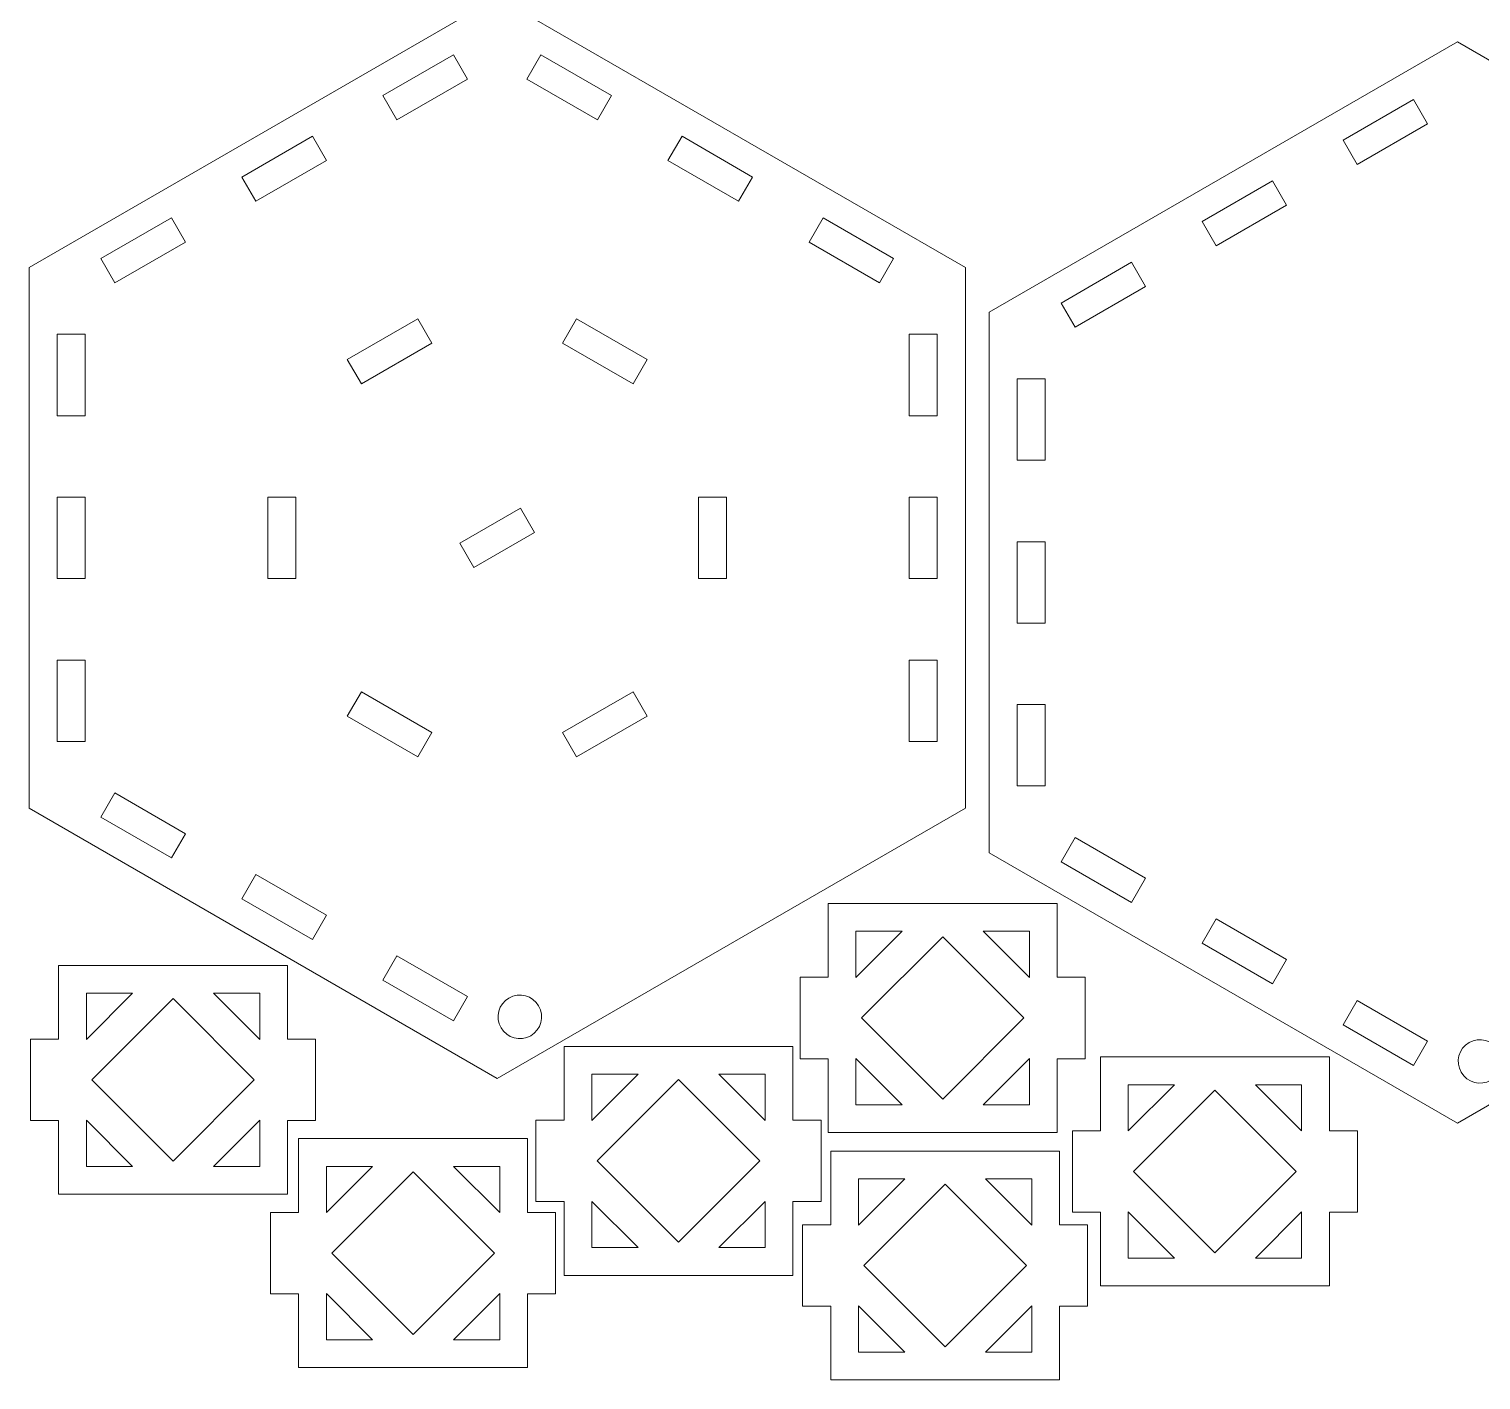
# Model space of a CAD drawing. Header units: millimetres. Extents: x -76 to 234, y -315 to 92.
# Drawn here: x -75.6 to 79.6, y -177.5 to -33 of the extents above; entities that cross this region are included whole.
import ezdxf

# ---------------------------------------------------------------- set-up
doc = ezdxf.new("R2010")
doc.units = ezdxf.units.MM
doc.header["$MEASUREMENT"] = 0
doc.layers.add('layer 1', color=7, linetype='Continuous')

msp = doc.modelspace()

# ---------------------------------------------------------------- linework, layer by layer
at = {"layer": 'layer 1', "color": 250, "lineweight": 9}
for points, knots in [([(-25.5549, -29.6393), (-25.5549, -29.6393), (-75.6108, -58.5391), (-75.6108, -58.5391), (-75.6108, -58.5391), (-75.6108, -58.5391), (-75.6108, -116.3387), (-75.6108, -116.3387), (-75.6108, -116.3387), (-75.6108, -116.3387), (-25.5549, -145.2385), (-25.5549, -145.2385), (-25.5549, -145.2385), (-25.5549, -145.2385), (24.501, -116.3387), (24.501, -116.3387), (24.501, -116.3387), (24.501, -116.3387), (24.501, -58.5391), (24.501, -58.5391), (24.501, -58.5391), (24.501, -58.5391), (-25.5549, -29.6393), (-25.5549, -29.6393)], [0, 0, 0, 0, 0.14285714, 0.14285714, 0.14285714, 0.14285714, 0.28571429, 0.28571429, 0.28571429, 0.28571429, 0.42857143, 0.42857143, 0.42857143, 0.42857143, 0.57142857, 0.57142857, 0.57142857, 0.57142857, 0.71428571, 0.71428571, 0.71428571, 0.71428571, 1, 1, 1, 1]), ([(77.1033, -34.4015), (77.1033, -34.4015), (27.0478, -63.3014), (27.0478, -63.3014), (27.0478, -63.3014), (27.0478, -63.3014), (27.0478, -121.1009), (27.0478, -121.1009), (27.0478, -121.1009), (27.0478, -121.1009), (77.1033, -150.0007), (77.1033, -150.0007), (77.1033, -150.0007), (77.1033, -150.0007), (127.1592, -121.1009), (127.1592, -121.1009), (127.1592, -121.1009), (127.1592, -121.1009), (127.1592, -63.3014), (127.1592, -63.3014), (127.1592, -63.3014), (127.1592, -63.3014), (77.1033, -34.4015), (77.1033, -34.4015)], [0, 0, 0, 0, 0.14285714, 0.14285714, 0.14285714, 0.14285714, 0.28571429, 0.28571429, 0.28571429, 0.28571429, 0.42857143, 0.42857143, 0.42857143, 0.42857143, 0.57142857, 0.57142857, 0.57142857, 0.57142857, 0.71428571, 0.71428571, 0.71428571, 0.71428571, 1, 1, 1, 1]), ([(-37.7733, -40.1577), (-37.7733, -40.1577), (-36.2733, -42.7556), (-36.2733, -42.7556), (-36.2733, -42.7556), (-36.2733, -42.7556), (-28.7334, -38.4026), (-28.7334, -38.4026), (-28.7334, -38.4026), (-28.7334, -38.4026), (-30.2334, -35.8044), (-30.2334, -35.8044), (-30.2334, -35.8044), (-30.2334, -35.8044), (-37.7733, -40.1577), (-37.7733, -40.1577)], [0, 0, 0, 0, 0.2, 0.2, 0.2, 0.2, 0.4, 0.4, 0.4, 0.4, 0.6, 0.6, 0.6, 0.6, 1, 1, 1, 1]), ([(-20.8764, -35.8044), (-20.8764, -35.8044), (-22.3764, -38.4026), (-22.3764, -38.4026), (-22.3764, -38.4026), (-22.3764, -38.4026), (-14.8368, -42.7556), (-14.8368, -42.7556), (-14.8368, -42.7556), (-14.8368, -42.7556), (-13.3368, -40.1577), (-13.3368, -40.1577), (-13.3368, -40.1577), (-13.3368, -40.1577), (-20.8764, -35.8044), (-20.8764, -35.8044)], [0, 0, 0, 0, 0.2, 0.2, 0.2, 0.2, 0.4, 0.4, 0.4, 0.4, 0.6, 0.6, 0.6, 0.6, 1, 1, 1, 1]), ([(64.8852, -44.9199), (64.8852, -44.9199), (66.3853, -47.5179), (66.3853, -47.5179), (66.3853, -47.5179), (66.3853, -47.5179), (73.9252, -43.1648), (73.9252, -43.1648), (73.9252, -43.1648), (73.9252, -43.1648), (72.4252, -40.5666), (72.4252, -40.5666), (72.4252, -40.5666), (72.4252, -40.5666), (64.8852, -44.9199), (64.8852, -44.9199)], [0, 0, 0, 0, 0.2, 0.2, 0.2, 0.2, 0.4, 0.4, 0.4, 0.4, 0.6, 0.6, 0.6, 0.6, 1, 1, 1, 1]), ([(-52.8528, -48.8639), (-52.8528, -48.8639), (-51.3528, -51.4618), (-51.3528, -51.4618), (-51.3528, -51.4618), (-51.3528, -51.4618), (-43.8129, -47.1088), (-43.8129, -47.1088), (-43.8129, -47.1088), (-43.8129, -47.1088), (-45.3129, -44.5106), (-45.3129, -44.5106), (-45.3129, -44.5106), (-45.3129, -44.5106), (-52.8528, -48.8639), (-52.8528, -48.8639)], [0, 0, 0, 0, 0.2, 0.2, 0.2, 0.2, 0.4, 0.4, 0.4, 0.4, 0.6, 0.6, 0.6, 0.6, 1, 1, 1, 1]), ([(-5.7969, -44.5106), (-5.7969, -44.5106), (-7.2969, -47.1088), (-7.2969, -47.1088), (-7.2969, -47.1088), (-7.2969, -47.1088), (0.243, -51.4618), (0.243, -51.4618), (0.243, -51.4618), (0.243, -51.4618), (1.743, -48.8639), (1.743, -48.8639), (1.743, -48.8639), (1.743, -48.8639), (-5.7969, -44.5106), (-5.7969, -44.5106)], [0, 0, 0, 0, 0.2, 0.2, 0.2, 0.2, 0.4, 0.4, 0.4, 0.4, 0.6, 0.6, 0.6, 0.6, 1, 1, 1, 1]), ([(49.8058, -53.6262), (49.8058, -53.6262), (51.3058, -56.2242), (51.3058, -56.2242), (51.3058, -56.2242), (51.3058, -56.2242), (58.8453, -51.871), (58.8453, -51.871), (58.8453, -51.871), (58.8453, -51.871), (57.3453, -49.2728), (57.3453, -49.2728), (57.3453, -49.2728), (57.3453, -49.2728), (49.8058, -53.6262), (49.8058, -53.6262)], [0, 0, 0, 0, 0.2, 0.2, 0.2, 0.2, 0.4, 0.4, 0.4, 0.4, 0.6, 0.6, 0.6, 0.6, 1, 1, 1, 1]), ([(-67.9322, -57.5701), (-67.9322, -57.5701), (-66.4322, -60.1683), (-66.4322, -60.1683), (-66.4322, -60.1683), (-66.4322, -60.1683), (-58.8927, -55.815), (-58.8927, -55.815), (-58.8927, -55.815), (-58.8927, -55.815), (-60.3927, -53.2168), (-60.3927, -53.2168), (-60.3927, -53.2168), (-60.3927, -53.2168), (-67.9322, -57.5701), (-67.9322, -57.5701)], [0, 0, 0, 0, 0.2, 0.2, 0.2, 0.2, 0.4, 0.4, 0.4, 0.4, 0.6, 0.6, 0.6, 0.6, 1, 1, 1, 1]), ([(9.2825, -53.2168), (9.2825, -53.2168), (7.7825, -55.815), (7.7825, -55.815), (7.7825, -55.815), (7.7825, -55.815), (15.3224, -60.1683), (15.3224, -60.1683), (15.3224, -60.1683), (15.3224, -60.1683), (16.8225, -57.5701), (16.8225, -57.5701), (16.8225, -57.5701), (16.8225, -57.5701), (9.2825, -53.2168), (9.2825, -53.2168)], [0, 0, 0, 0, 0.2, 0.2, 0.2, 0.2, 0.4, 0.4, 0.4, 0.4, 0.6, 0.6, 0.6, 0.6, 1, 1, 1, 1]), ([(34.726, -62.3323), (34.726, -62.3323), (36.226, -64.9305), (36.226, -64.9305), (36.226, -64.9305), (36.226, -64.9305), (43.7659, -60.5773), (43.7659, -60.5773), (43.7659, -60.5773), (43.7659, -60.5773), (42.2659, -57.979), (42.2659, -57.979), (42.2659, -57.979), (42.2659, -57.979), (34.726, -62.3323), (34.726, -62.3323)], [0, 0, 0, 0, 0.2, 0.2, 0.2, 0.2, 0.4, 0.4, 0.4, 0.4, 0.6, 0.6, 0.6, 0.6, 1, 1, 1, 1]), ([(-41.5823, -68.3849), (-41.5823, -68.3849), (-40.0823, -70.9831), (-40.0823, -70.9831), (-40.0823, -70.9831), (-40.0823, -70.9831), (-32.5424, -66.6299), (-32.5424, -66.6299), (-32.5424, -66.6299), (-32.5424, -66.6299), (-34.0424, -64.0319), (-34.0424, -64.0319), (-34.0424, -64.0319), (-34.0424, -64.0319), (-41.5823, -68.3849), (-41.5823, -68.3849)], [0, 0, 0, 0, 0.2, 0.2, 0.2, 0.2, 0.4, 0.4, 0.4, 0.4, 0.6, 0.6, 0.6, 0.6, 1, 1, 1, 1]), ([(-17.0674, -64.0319), (-17.0674, -64.0319), (-18.5674, -66.6299), (-18.5674, -66.6299), (-18.5674, -66.6299), (-18.5674, -66.6299), (-11.0275, -70.9831), (-11.0275, -70.9831), (-11.0275, -70.9831), (-11.0275, -70.9831), (-9.5275, -68.3849), (-9.5275, -68.3849), (-9.5275, -68.3849), (-9.5275, -68.3849), (-17.0674, -64.0319), (-17.0674, -64.0319)], [0, 0, 0, 0, 0.2, 0.2, 0.2, 0.2, 0.4, 0.4, 0.4, 0.4, 0.6, 0.6, 0.6, 0.6, 1, 1, 1, 1]), ([(-69.6108, -74.3796), (-69.6108, -74.3796), (-69.6108, -65.6734), (-69.6108, -65.6734), (-69.6108, -65.6734), (-69.6108, -65.6734), (-72.6108, -65.6734), (-72.6108, -65.6734), (-72.6108, -65.6734), (-72.6108, -65.6734), (-72.6108, -74.3796), (-72.6108, -74.3796), (-72.6108, -74.3796), (-72.6108, -74.3796), (-69.6108, -74.3796), (-69.6108, -74.3796)], [0, 0, 0, 0, 0.2, 0.2, 0.2, 0.2, 0.4, 0.4, 0.4, 0.4, 0.6, 0.6, 0.6, 0.6, 1, 1, 1, 1]), ([(21.501, -74.3796), (21.501, -74.3796), (21.501, -65.6734), (21.501, -65.6734), (21.501, -65.6734), (21.501, -65.6734), (18.501, -65.6734), (18.501, -65.6734), (18.501, -65.6734), (18.501, -65.6734), (18.501, -74.3796), (18.501, -74.3796), (18.501, -74.3796), (18.501, -74.3796), (21.501, -74.3796), (21.501, -74.3796)], [0, 0, 0, 0, 0.2, 0.2, 0.2, 0.2, 0.4, 0.4, 0.4, 0.4, 0.6, 0.6, 0.6, 0.6, 1, 1, 1, 1]), ([(33.0475, -79.1418), (33.0475, -79.1418), (33.0475, -70.4356), (33.0475, -70.4356), (33.0475, -70.4356), (33.0475, -70.4356), (30.0478, -70.4356), (30.0478, -70.4356), (30.0478, -70.4356), (30.0478, -70.4356), (30.0478, -79.1418), (30.0478, -79.1418), (30.0478, -79.1418), (30.0478, -79.1418), (33.0475, -79.1418), (33.0475, -79.1418)], [0, 0, 0, 0, 0.2, 0.2, 0.2, 0.2, 0.4, 0.4, 0.4, 0.4, 0.6, 0.6, 0.6, 0.6, 1, 1, 1, 1]), ([(-69.6108, -91.7921), (-69.6108, -91.7921), (-69.6108, -83.0858), (-69.6108, -83.0858), (-69.6108, -83.0858), (-69.6108, -83.0858), (-72.6108, -83.0858), (-72.6108, -83.0858), (-72.6108, -83.0858), (-72.6108, -83.0858), (-72.6108, -91.7921), (-72.6108, -91.7921), (-72.6108, -91.7921), (-72.6108, -91.7921), (-69.6108, -91.7921), (-69.6108, -91.7921)], [0, 0, 0, 0, 0.2, 0.2, 0.2, 0.2, 0.4, 0.4, 0.4, 0.4, 0.6, 0.6, 0.6, 0.6, 1, 1, 1, 1]), ([(-50.0697, -91.7921), (-50.0697, -91.7921), (-47.0697, -91.7921), (-47.0697, -91.7921), (-47.0697, -91.7921), (-47.0697, -91.7921), (-47.0697, -83.0858), (-47.0697, -83.0858), (-47.0697, -83.0858), (-47.0697, -83.0858), (-50.0697, -83.0858), (-50.0697, -83.0858), (-50.0697, -83.0858), (-50.0697, -83.0858), (-50.0697, -91.7921), (-50.0697, -91.7921)], [0, 0, 0, 0, 0.2, 0.2, 0.2, 0.2, 0.4, 0.4, 0.4, 0.4, 0.6, 0.6, 0.6, 0.6, 1, 1, 1, 1]), ([(-1.0401, -83.0858), (-1.0401, -83.0858), (-4.0401, -83.0858), (-4.0401, -83.0858), (-4.0401, -83.0858), (-4.0401, -83.0858), (-4.0401, -91.7921), (-4.0401, -91.7921), (-4.0401, -91.7921), (-4.0401, -91.7921), (-1.0401, -91.7921), (-1.0401, -91.7921), (-1.0401, -91.7921), (-1.0401, -91.7921), (-1.0401, -83.0858), (-1.0401, -83.0858)], [0, 0, 0, 0, 0.2, 0.2, 0.2, 0.2, 0.4, 0.4, 0.4, 0.4, 0.6, 0.6, 0.6, 0.6, 1, 1, 1, 1]), ([(18.501, -83.0858), (18.501, -83.0858), (18.501, -91.7921), (18.501, -91.7921), (18.501, -91.7921), (18.501, -91.7921), (21.501, -91.7921), (21.501, -91.7921), (21.501, -91.7921), (21.501, -91.7921), (21.501, -83.0858), (21.501, -83.0858), (21.501, -83.0858), (21.501, -83.0858), (18.501, -83.0858), (18.501, -83.0858)], [0, 0, 0, 0, 0.2, 0.2, 0.2, 0.2, 0.4, 0.4, 0.4, 0.4, 0.6, 0.6, 0.6, 0.6, 1, 1, 1, 1]), ([(-23.0523, -84.2619), (-23.0523, -84.2619), (-21.5523, -86.8598), (-21.5523, -86.8598), (-21.5523, -86.8598), (-21.5523, -86.8598), (-28.0578, -90.6159), (-28.0578, -90.6159), (-28.0578, -90.6159), (-28.0578, -90.6159), (-29.5579, -88.0181), (-29.5579, -88.0181), (-29.5579, -88.0181), (-29.5579, -88.0181), (-23.0523, -84.2619), (-23.0523, -84.2619)], [0, 0, 0, 0, 0.2, 0.2, 0.2, 0.2, 0.4, 0.4, 0.4, 0.4, 0.6, 0.6, 0.6, 0.6, 1, 1, 1, 1]), ([(33.0475, -96.5543), (33.0475, -96.5543), (33.0475, -87.848), (33.0475, -87.848), (33.0475, -87.848), (33.0475, -87.848), (30.0478, -87.848), (30.0478, -87.848), (30.0478, -87.848), (30.0478, -87.848), (30.0478, -96.5543), (30.0478, -96.5543), (30.0478, -96.5543), (30.0478, -96.5543), (33.0475, -96.5543), (33.0475, -96.5543)], [0, 0, 0, 0, 0.2, 0.2, 0.2, 0.2, 0.4, 0.4, 0.4, 0.4, 0.6, 0.6, 0.6, 0.6, 1, 1, 1, 1]), ([(-72.6108, -100.4982), (-72.6108, -100.4982), (-72.6108, -109.2043), (-72.6108, -109.2043), (-72.6108, -109.2043), (-72.6108, -109.2043), (-69.6108, -109.2043), (-69.6108, -109.2043), (-69.6108, -109.2043), (-69.6108, -109.2043), (-69.6108, -100.4982), (-69.6108, -100.4982), (-69.6108, -100.4982), (-69.6108, -100.4982), (-72.6108, -100.4982), (-72.6108, -100.4982)], [0, 0, 0, 0, 0.2, 0.2, 0.2, 0.2, 0.4, 0.4, 0.4, 0.4, 0.6, 0.6, 0.6, 0.6, 1, 1, 1, 1]), ([(18.501, -100.4982), (18.501, -100.4982), (18.501, -109.2043), (18.501, -109.2043), (18.501, -109.2043), (18.501, -109.2043), (21.501, -109.2043), (21.501, -109.2043), (21.501, -109.2043), (21.501, -109.2043), (21.501, -100.4982), (21.501, -100.4982), (21.501, -100.4982), (21.501, -100.4982), (18.501, -100.4982), (18.501, -100.4982)], [0, 0, 0, 0, 0.2, 0.2, 0.2, 0.2, 0.4, 0.4, 0.4, 0.4, 0.6, 0.6, 0.6, 0.6, 1, 1, 1, 1]), ([(-34.0424, -110.8463), (-34.0424, -110.8463), (-32.5424, -108.2481), (-32.5424, -108.2481), (-32.5424, -108.2481), (-32.5424, -108.2481), (-40.0823, -103.8948), (-40.0823, -103.8948), (-40.0823, -103.8948), (-40.0823, -103.8948), (-41.5823, -106.493), (-41.5823, -106.493), (-41.5823, -106.493), (-41.5823, -106.493), (-34.0424, -110.8463), (-34.0424, -110.8463)], [0, 0, 0, 0, 0.2, 0.2, 0.2, 0.2, 0.4, 0.4, 0.4, 0.4, 0.6, 0.6, 0.6, 0.6, 1, 1, 1, 1]), ([(-9.5275, -106.493), (-9.5275, -106.493), (-11.0275, -103.8948), (-11.0275, -103.8948), (-11.0275, -103.8948), (-11.0275, -103.8948), (-18.5674, -108.2481), (-18.5674, -108.2481), (-18.5674, -108.2481), (-18.5674, -108.2481), (-17.0674, -110.8458), (-17.0674, -110.8458), (-17.0674, -110.8458), (-17.0674, -110.8458), (-9.5275, -106.493), (-9.5275, -106.493)], [0, 0, 0, 0, 0.2, 0.2, 0.2, 0.2, 0.4, 0.4, 0.4, 0.4, 0.6, 0.6, 0.6, 0.6, 1, 1, 1, 1]), ([(30.0478, -105.2605), (30.0478, -105.2605), (30.0478, -113.9665), (30.0478, -113.9665), (30.0478, -113.9665), (30.0478, -113.9665), (33.0475, -113.9665), (33.0475, -113.9665), (33.0475, -113.9665), (33.0475, -113.9665), (33.0475, -105.2605), (33.0475, -105.2605), (33.0475, -105.2605), (33.0475, -105.2605), (30.0478, -105.2605), (30.0478, -105.2605)], [0, 0, 0, 0, 0.2, 0.2, 0.2, 0.2, 0.4, 0.4, 0.4, 0.4, 0.6, 0.6, 0.6, 0.6, 1, 1, 1, 1]), ([(-60.3927, -121.6609), (-60.3927, -121.6609), (-58.8927, -119.0628), (-58.8927, -119.0628), (-58.8927, -119.0628), (-58.8927, -119.0628), (-66.4322, -114.7099), (-66.4322, -114.7099), (-66.4322, -114.7099), (-66.4322, -114.7099), (-67.9322, -117.3077), (-67.9322, -117.3077), (-67.9322, -117.3077), (-67.9322, -117.3077), (-60.3927, -121.6609), (-60.3927, -121.6609)], [0, 0, 0, 0, 0.2, 0.2, 0.2, 0.2, 0.4, 0.4, 0.4, 0.4, 0.6, 0.6, 0.6, 0.6, 1, 1, 1, 1]), ([(42.2659, -126.4232), (42.2659, -126.4232), (43.7659, -123.825), (43.7659, -123.825), (43.7659, -123.825), (43.7659, -123.825), (36.226, -119.4721), (36.226, -119.4721), (36.226, -119.4721), (36.226, -119.4721), (34.726, -122.0699), (34.726, -122.0699), (34.726, -122.0699), (34.726, -122.0699), (42.2659, -126.4232), (42.2659, -126.4232)], [0, 0, 0, 0, 0.2, 0.2, 0.2, 0.2, 0.4, 0.4, 0.4, 0.4, 0.6, 0.6, 0.6, 0.6, 1, 1, 1, 1]), ([(-45.3129, -130.3672), (-45.3129, -130.3672), (-43.8129, -127.7688), (-43.8129, -127.7688), (-43.8129, -127.7688), (-43.8129, -127.7688), (-51.3528, -123.416), (-51.3528, -123.416), (-51.3528, -123.416), (-51.3528, -123.416), (-52.8528, -126.0139), (-52.8528, -126.0139), (-52.8528, -126.0139), (-52.8528, -126.0139), (-45.3129, -130.3672), (-45.3129, -130.3672)], [0, 0, 0, 0, 0.2, 0.2, 0.2, 0.2, 0.4, 0.4, 0.4, 0.4, 0.6, 0.6, 0.6, 0.6, 1, 1, 1, 1]), ([(37.3104, -143.1198), (37.3104, -143.1198), (34.3104, -143.1198), (34.3104, -143.1198), (34.3104, -143.1198), (34.3104, -143.1198), (34.3104, -151.0049), (34.3104, -151.0049), (34.3104, -151.0049), (34.3104, -151.0049), (9.8347, -151.0049), (9.8347, -151.0049), (9.8347, -151.0049), (9.8347, -151.0049), (9.8347, -143.1198), (9.8347, -143.1198), (9.8347, -143.1198), (9.8347, -143.1198), (6.8347, -143.1198), (6.8347, -143.1198), (6.8347, -143.1198), (6.8347, -143.1198), (6.8347, -134.4138), (6.8347, -134.4138), (6.8347, -134.4138), (6.8347, -134.4138), (9.8347, -134.4138), (9.8347, -134.4138), (9.8347, -134.4138), (9.8347, -134.4138), (9.8347, -126.5288), (9.8347, -126.5288), (9.8347, -126.5288), (9.8347, -126.5288), (34.3104, -126.5288), (34.3104, -126.5288), (34.3104, -126.5288), (34.3104, -126.5288), (34.3104, -134.4138), (34.3104, -134.4138), (34.3104, -134.4138), (34.3104, -134.4138), (37.3104, -134.4138), (37.3104, -134.4138), (37.3104, -134.4138), (37.3104, -134.4138), (37.3104, -143.1198), (37.3104, -143.1198)], [0, 0, 0, 0, 0.07692308, 0.07692308, 0.07692308, 0.07692308, 0.15384615, 0.15384615, 0.15384615, 0.15384615, 0.23076923, 0.23076923, 0.23076923, 0.23076923, 0.30769231, 0.30769231, 0.30769231, 0.30769231, 0.38461538, 0.38461538, 0.38461538, 0.38461538, 0.46153846, 0.46153846, 0.46153846, 0.46153846, 0.53846154, 0.53846154, 0.53846154, 0.53846154, 0.61538462, 0.61538462, 0.61538462, 0.61538462, 0.69230769, 0.69230769, 0.69230769, 0.69230769, 0.76923077, 0.76923077, 0.76923077, 0.76923077, 0.84615385, 0.84615385, 0.84615385, 0.84615385, 1, 1, 1, 1]), ([(57.3453, -135.1294), (57.3453, -135.1294), (58.8453, -132.5311), (58.8453, -132.5311), (58.8453, -132.5311), (58.8453, -132.5311), (51.3058, -128.1783), (51.3058, -128.1783), (51.3058, -128.1783), (51.3058, -128.1783), (49.8058, -130.7761), (49.8058, -130.7761), (49.8058, -130.7761), (49.8058, -130.7761), (57.3453, -135.1294), (57.3453, -135.1294)], [0, 0, 0, 0, 0.2, 0.2, 0.2, 0.2, 0.4, 0.4, 0.4, 0.4, 0.6, 0.6, 0.6, 0.6, 1, 1, 1, 1]), ([(17.7461, -129.496), (17.7461, -129.496), (12.8016, -129.496), (12.8016, -129.496), (12.8016, -129.496), (12.8016, -129.496), (12.8016, -134.4402), (12.8016, -134.4402), (12.8016, -134.4402), (12.8016, -134.4402), (17.7461, -129.496), (17.7461, -129.496)], [0, 0, 0, 0, 0.25, 0.25, 0.25, 0.25, 0.5, 0.5, 0.5, 0.5, 1, 1, 1, 1]), ([(22.0726, -147.4545), (22.0726, -147.4545), (30.76, -138.767), (30.76, -138.767), (30.76, -138.767), (30.76, -138.767), (22.0726, -130.0792), (22.0726, -130.0792), (22.0726, -130.0792), (22.0726, -130.0792), (13.3851, -138.767), (13.3851, -138.767), (13.3851, -138.767), (13.3851, -138.767), (22.0726, -147.4545), (22.0726, -147.4545)], [0, 0, 0, 0, 0.2, 0.2, 0.2, 0.2, 0.4, 0.4, 0.4, 0.4, 0.6, 0.6, 0.6, 0.6, 1, 1, 1, 1]), ([(31.3432, -134.4402), (31.3432, -134.4402), (31.3432, -129.496), (31.3432, -129.496), (31.3432, -129.496), (31.3432, -129.496), (26.399, -129.496), (26.399, -129.496), (26.399, -129.496), (26.399, -129.496), (31.3432, -134.4402), (31.3432, -134.4402)], [0, 0, 0, 0, 0.25, 0.25, 0.25, 0.25, 0.5, 0.5, 0.5, 0.5, 1, 1, 1, 1]), ([(-44.9749, -149.7347), (-44.9749, -149.7347), (-47.9749, -149.7347), (-47.9749, -149.7347), (-47.9749, -149.7347), (-47.9749, -149.7347), (-47.9749, -157.6193), (-47.9749, -157.6193), (-47.9749, -157.6193), (-47.9749, -157.6193), (-72.4505, -157.6193), (-72.4505, -157.6193), (-72.4505, -157.6193), (-72.4505, -157.6193), (-72.4505, -149.7347), (-72.4505, -149.7347), (-72.4505, -149.7347), (-72.4505, -149.7347), (-75.4506, -149.7347), (-75.4506, -149.7347), (-75.4506, -149.7347), (-75.4506, -149.7347), (-75.4506, -141.0285), (-75.4506, -141.0285), (-75.4506, -141.0285), (-75.4506, -141.0285), (-72.4505, -141.0285), (-72.4505, -141.0285), (-72.4505, -141.0285), (-72.4505, -141.0285), (-72.4505, -133.1436), (-72.4505, -133.1436), (-72.4505, -133.1436), (-72.4505, -133.1436), (-47.9749, -133.1436), (-47.9749, -133.1436), (-47.9749, -133.1436), (-47.9749, -133.1436), (-47.9749, -141.0285), (-47.9749, -141.0285), (-47.9749, -141.0285), (-47.9749, -141.0285), (-44.9749, -141.0285), (-44.9749, -141.0285), (-44.9749, -141.0285), (-44.9749, -141.0285), (-44.9749, -149.7347), (-44.9749, -149.7347)], [0, 0, 0, 0, 0.07692308, 0.07692308, 0.07692308, 0.07692308, 0.15384615, 0.15384615, 0.15384615, 0.15384615, 0.23076923, 0.23076923, 0.23076923, 0.23076923, 0.30769231, 0.30769231, 0.30769231, 0.30769231, 0.38461538, 0.38461538, 0.38461538, 0.38461538, 0.46153846, 0.46153846, 0.46153846, 0.46153846, 0.53846154, 0.53846154, 0.53846154, 0.53846154, 0.61538462, 0.61538462, 0.61538462, 0.61538462, 0.69230769, 0.69230769, 0.69230769, 0.69230769, 0.76923077, 0.76923077, 0.76923077, 0.76923077, 0.84615385, 0.84615385, 0.84615385, 0.84615385, 1, 1, 1, 1]), ([(-30.2334, -139.0734), (-30.2334, -139.0734), (-28.7334, -136.4751), (-28.7334, -136.4751), (-28.7334, -136.4751), (-28.7334, -136.4751), (-36.2733, -132.1223), (-36.2733, -132.1223), (-36.2733, -132.1223), (-36.2733, -132.1223), (-37.7733, -134.72), (-37.7733, -134.72), (-37.7733, -134.72), (-37.7733, -134.72), (-30.2334, -139.0734), (-30.2334, -139.0734)], [0, 0, 0, 0, 0.2, 0.2, 0.2, 0.2, 0.4, 0.4, 0.4, 0.4, 0.6, 0.6, 0.6, 0.6, 1, 1, 1, 1]), ([(-64.5392, -136.1108), (-64.5392, -136.1108), (-69.4833, -136.1108), (-69.4833, -136.1108), (-69.4833, -136.1108), (-69.4833, -136.1108), (-69.4833, -141.055), (-69.4833, -141.055), (-69.4833, -141.055), (-69.4833, -141.055), (-64.5392, -136.1108), (-64.5392, -136.1108)], [0, 0, 0, 0, 0.25, 0.25, 0.25, 0.25, 0.5, 0.5, 0.5, 0.5, 1, 1, 1, 1]), ([(-50.9421, -141.055), (-50.9421, -141.055), (-50.9421, -136.1108), (-50.9421, -136.1108), (-50.9421, -136.1108), (-50.9421, -136.1108), (-55.8863, -136.1108), (-55.8863, -136.1108), (-55.8863, -136.1108), (-55.8863, -136.1108), (-50.9421, -141.055), (-50.9421, -141.055)], [0, 0, 0, 0, 0.25, 0.25, 0.25, 0.25, 0.5, 0.5, 0.5, 0.5, 1, 1, 1, 1]), ([(-21.123, -137.4834), (-20.4809, -138.5954), (-20.8619, -140.0171), (-21.9739, -140.6591), (-21.9739, -140.6591), (-23.0858, -141.3012), (-24.5075, -140.9202), (-25.1492, -139.8082), (-25.1492, -139.8082), (-25.7913, -138.6963), (-25.4103, -137.2746), (-24.2987, -136.6329), (-24.2987, -136.6329), (-23.1867, -135.9908), (-21.765, -136.3718), (-21.123, -137.4834)], [0, 0, 0, 0, 0.2, 0.2, 0.2, 0.2, 0.4, 0.4, 0.4, 0.4, 0.6, 0.6, 0.6, 0.6, 1, 1, 1, 1]), ([(-60.2127, -154.0689), (-60.2127, -154.0689), (-51.5252, -145.3814), (-51.5252, -145.3814), (-51.5252, -145.3814), (-51.5252, -145.3814), (-60.2127, -136.6939), (-60.2127, -136.6939), (-60.2127, -136.6939), (-60.2127, -136.6939), (-68.9002, -145.3814), (-68.9002, -145.3814), (-68.9002, -145.3814), (-68.9002, -145.3814), (-60.2127, -154.0689), (-60.2127, -154.0689)], [0, 0, 0, 0, 0.2, 0.2, 0.2, 0.2, 0.4, 0.4, 0.4, 0.4, 0.6, 0.6, 0.6, 0.6, 1, 1, 1, 1]), ([(72.4252, -143.8356), (72.4252, -143.8356), (73.9252, -141.2374), (73.9252, -141.2374), (73.9252, -141.2374), (73.9252, -141.2374), (66.3853, -136.8845), (66.3853, -136.8845), (66.3853, -136.8845), (66.3853, -136.8845), (64.8852, -139.4823), (64.8852, -139.4823), (64.8852, -139.4823), (64.8852, -139.4823), (72.4252, -143.8356), (72.4252, -143.8356)], [0, 0, 0, 0, 0.2, 0.2, 0.2, 0.2, 0.4, 0.4, 0.4, 0.4, 0.6, 0.6, 0.6, 0.6, 1, 1, 1, 1]), ([(81.5356, -142.2456), (82.1773, -143.3576), (81.7963, -144.7793), (80.6847, -145.4212), (80.6847, -145.4212), (79.5728, -146.0633), (78.1511, -145.6823), (77.509, -144.5704), (77.509, -144.5704), (76.867, -143.4585), (77.248, -142.0368), (78.3599, -141.3951), (78.3599, -141.3951), (79.4719, -140.753), (80.8936, -141.134), (81.5356, -142.2456)], [0, 0, 0, 0, 0.2, 0.2, 0.2, 0.2, 0.4, 0.4, 0.4, 0.4, 0.6, 0.6, 0.6, 0.6, 1, 1, 1, 1]), ([(9.0662, -158.3995), (9.0662, -158.3995), (6.0662, -158.3995), (6.0662, -158.3995), (6.0662, -158.3995), (6.0662, -158.3995), (6.0662, -166.2844), (6.0662, -166.2844), (6.0662, -166.2844), (6.0662, -166.2844), (-18.4096, -166.2844), (-18.4096, -166.2844), (-18.4096, -166.2844), (-18.4096, -166.2844), (-18.4096, -158.3995), (-18.4096, -158.3995), (-18.4096, -158.3995), (-18.4096, -158.3995), (-21.4095, -158.3995), (-21.4095, -158.3995), (-21.4095, -158.3995), (-21.4095, -158.3995), (-21.4095, -149.6933), (-21.4095, -149.6933), (-21.4095, -149.6933), (-21.4095, -149.6933), (-18.4096, -149.6933), (-18.4096, -149.6933), (-18.4096, -149.6933), (-18.4096, -149.6933), (-18.4096, -141.8087), (-18.4096, -141.8087), (-18.4096, -141.8087), (-18.4096, -141.8087), (6.0662, -141.8087), (6.0662, -141.8087), (6.0662, -141.8087), (6.0662, -141.8087), (6.0662, -149.6933), (6.0662, -149.6933), (6.0662, -149.6933), (6.0662, -149.6933), (9.0662, -149.6933), (9.0662, -149.6933), (9.0662, -149.6933), (9.0662, -149.6933), (9.0662, -158.3995), (9.0662, -158.3995)], [0, 0, 0, 0, 0.07692308, 0.07692308, 0.07692308, 0.07692308, 0.15384615, 0.15384615, 0.15384615, 0.15384615, 0.23076923, 0.23076923, 0.23076923, 0.23076923, 0.30769231, 0.30769231, 0.30769231, 0.30769231, 0.38461538, 0.38461538, 0.38461538, 0.38461538, 0.46153846, 0.46153846, 0.46153846, 0.46153846, 0.53846154, 0.53846154, 0.53846154, 0.53846154, 0.61538462, 0.61538462, 0.61538462, 0.61538462, 0.69230769, 0.69230769, 0.69230769, 0.69230769, 0.76923077, 0.76923077, 0.76923077, 0.76923077, 0.84615385, 0.84615385, 0.84615385, 0.84615385, 1, 1, 1, 1]), ([(12.8016, -143.0935), (12.8016, -143.0935), (12.8016, -148.0376), (12.8016, -148.0376), (12.8016, -148.0376), (12.8016, -148.0376), (17.7461, -148.0376), (17.7461, -148.0376), (17.7461, -148.0376), (17.7461, -148.0376), (12.8016, -143.0935), (12.8016, -143.0935)], [0, 0, 0, 0, 0.25, 0.25, 0.25, 0.25, 0.5, 0.5, 0.5, 0.5, 1, 1, 1, 1]), ([(26.399, -148.0376), (26.399, -148.0376), (31.3432, -148.0376), (31.3432, -148.0376), (31.3432, -148.0376), (31.3432, -148.0376), (31.3432, -143.0935), (31.3432, -143.0935), (31.3432, -143.0935), (31.3432, -143.0935), (26.399, -148.0376), (26.399, -148.0376)], [0, 0, 0, 0, 0.25, 0.25, 0.25, 0.25, 0.5, 0.5, 0.5, 0.5, 1, 1, 1, 1]), ([(66.4147, -159.5243), (66.4147, -159.5243), (63.4147, -159.5243), (63.4147, -159.5243), (63.4147, -159.5243), (63.4147, -159.5243), (63.4147, -167.4089), (63.4147, -167.4089), (63.4147, -167.4089), (63.4147, -167.4089), (38.939, -167.4089), (38.939, -167.4089), (38.939, -167.4089), (38.939, -167.4089), (38.939, -159.5243), (38.939, -159.5243), (38.939, -159.5243), (38.939, -159.5243), (35.939, -159.5243), (35.939, -159.5243), (35.939, -159.5243), (35.939, -159.5243), (35.939, -150.8181), (35.939, -150.8181), (35.939, -150.8181), (35.939, -150.8181), (38.939, -150.8181), (38.939, -150.8181), (38.939, -150.8181), (38.939, -150.8181), (38.939, -142.9332), (38.939, -142.9332), (38.939, -142.9332), (38.939, -142.9332), (63.4147, -142.9332), (63.4147, -142.9332), (63.4147, -142.9332), (63.4147, -142.9332), (63.4147, -150.8181), (63.4147, -150.8181), (63.4147, -150.8181), (63.4147, -150.8181), (66.4147, -150.8181), (66.4147, -150.8181), (66.4147, -150.8181), (66.4147, -150.8181), (66.4147, -159.5243), (66.4147, -159.5243)], [0, 0, 0, 0, 0.07692308, 0.07692308, 0.07692308, 0.07692308, 0.15384615, 0.15384615, 0.15384615, 0.15384615, 0.23076923, 0.23076923, 0.23076923, 0.23076923, 0.30769231, 0.30769231, 0.30769231, 0.30769231, 0.38461538, 0.38461538, 0.38461538, 0.38461538, 0.46153846, 0.46153846, 0.46153846, 0.46153846, 0.53846154, 0.53846154, 0.53846154, 0.53846154, 0.61538462, 0.61538462, 0.61538462, 0.61538462, 0.69230769, 0.69230769, 0.69230769, 0.69230769, 0.76923077, 0.76923077, 0.76923077, 0.76923077, 0.84615385, 0.84615385, 0.84615385, 0.84615385, 1, 1, 1, 1]), ([(-10.4982, -144.7759), (-10.4982, -144.7759), (-15.4424, -144.7759), (-15.4424, -144.7759), (-15.4424, -144.7759), (-15.4424, -144.7759), (-15.4424, -149.72), (-15.4424, -149.72), (-15.4424, -149.72), (-15.4424, -149.72), (-10.4982, -144.7759), (-10.4982, -144.7759)], [0, 0, 0, 0, 0.25, 0.25, 0.25, 0.25, 0.5, 0.5, 0.5, 0.5, 1, 1, 1, 1]), ([(-6.1717, -162.7341), (-6.1717, -162.7341), (2.5158, -154.0466), (2.5158, -154.0466), (2.5158, -154.0466), (2.5158, -154.0466), (-6.1717, -145.3591), (-6.1717, -145.3591), (-6.1717, -145.3591), (-6.1717, -145.3591), (-14.8593, -154.0466), (-14.8593, -154.0466), (-14.8593, -154.0466), (-14.8593, -154.0466), (-6.1717, -162.7341), (-6.1717, -162.7341)], [0, 0, 0, 0, 0.2, 0.2, 0.2, 0.2, 0.4, 0.4, 0.4, 0.4, 0.6, 0.6, 0.6, 0.6, 1, 1, 1, 1]), ([(3.099, -149.72), (3.099, -149.72), (3.099, -144.7759), (3.099, -144.7759), (3.099, -144.7759), (3.099, -144.7759), (-1.8452, -144.7759), (-1.8452, -144.7759), (-1.8452, -144.7759), (-1.8452, -144.7759), (3.099, -149.72), (3.099, -149.72)], [0, 0, 0, 0, 0.25, 0.25, 0.25, 0.25, 0.5, 0.5, 0.5, 0.5, 1, 1, 1, 1]), ([(46.8504, -145.9004), (46.8504, -145.9004), (41.9059, -145.9004), (41.9059, -145.9004), (41.9059, -145.9004), (41.9059, -145.9004), (41.9059, -150.8446), (41.9059, -150.8446), (41.9059, -150.8446), (41.9059, -150.8446), (46.8504, -145.9004), (46.8504, -145.9004)], [0, 0, 0, 0, 0.25, 0.25, 0.25, 0.25, 0.5, 0.5, 0.5, 0.5, 1, 1, 1, 1]), ([(60.4475, -150.8446), (60.4475, -150.8446), (60.4475, -145.9004), (60.4475, -145.9004), (60.4475, -145.9004), (60.4475, -145.9004), (55.5033, -145.9004), (55.5033, -145.9004), (55.5033, -145.9004), (55.5033, -145.9004), (60.4475, -150.8446), (60.4475, -150.8446)], [0, 0, 0, 0, 0.25, 0.25, 0.25, 0.25, 0.5, 0.5, 0.5, 0.5, 1, 1, 1, 1]), ([(51.1769, -163.8585), (51.1769, -163.8585), (59.8643, -155.171), (59.8643, -155.171), (59.8643, -155.171), (59.8643, -155.171), (51.1769, -146.4835), (51.1769, -146.4835), (51.1769, -146.4835), (51.1769, -146.4835), (42.4894, -155.171), (42.4894, -155.171), (42.4894, -155.171), (42.4894, -155.171), (51.1769, -163.8585), (51.1769, -163.8585)], [0, 0, 0, 0, 0.2, 0.2, 0.2, 0.2, 0.4, 0.4, 0.4, 0.4, 0.6, 0.6, 0.6, 0.6, 1, 1, 1, 1]), ([(-69.4833, -149.7079), (-69.4833, -149.7079), (-69.4833, -154.6521), (-69.4833, -154.6521), (-69.4833, -154.6521), (-69.4833, -154.6521), (-64.5392, -154.6521), (-64.5392, -154.6521), (-64.5392, -154.6521), (-64.5392, -154.6521), (-69.4833, -149.7079), (-69.4833, -149.7079)], [0, 0, 0, 0, 0.25, 0.25, 0.25, 0.25, 0.5, 0.5, 0.5, 0.5, 1, 1, 1, 1]), ([(-55.8863, -154.6521), (-55.8863, -154.6521), (-50.9421, -154.6521), (-50.9421, -154.6521), (-50.9421, -154.6521), (-50.9421, -154.6521), (-50.9421, -149.7079), (-50.9421, -149.7079), (-50.9421, -149.7079), (-50.9421, -149.7079), (-55.8863, -154.6521), (-55.8863, -154.6521)], [0, 0, 0, 0, 0.25, 0.25, 0.25, 0.25, 0.5, 0.5, 0.5, 0.5, 1, 1, 1, 1]), ([(-19.3104, -168.2553), (-19.3104, -168.2553), (-22.3104, -168.2553), (-22.3104, -168.2553), (-22.3104, -168.2553), (-22.3104, -168.2553), (-22.3104, -176.1402), (-22.3104, -176.1402), (-22.3104, -176.1402), (-22.3104, -176.1402), (-46.786, -176.1402), (-46.786, -176.1402), (-46.786, -176.1402), (-46.786, -176.1402), (-46.786, -168.2553), (-46.786, -168.2553), (-46.786, -168.2553), (-46.786, -168.2553), (-49.7861, -168.2553), (-49.7861, -168.2553), (-49.7861, -168.2553), (-49.7861, -168.2553), (-49.7861, -159.5491), (-49.7861, -159.5491), (-49.7861, -159.5491), (-49.7861, -159.5491), (-46.786, -159.5491), (-46.786, -159.5491), (-46.786, -159.5491), (-46.786, -159.5491), (-46.786, -151.6642), (-46.786, -151.6642), (-46.786, -151.6642), (-46.786, -151.6642), (-22.3104, -151.6642), (-22.3104, -151.6642), (-22.3104, -151.6642), (-22.3104, -151.6642), (-22.3104, -159.5491), (-22.3104, -159.5491), (-22.3104, -159.5491), (-22.3104, -159.5491), (-19.3104, -159.5491), (-19.3104, -159.5491), (-19.3104, -159.5491), (-19.3104, -159.5491), (-19.3104, -168.2553), (-19.3104, -168.2553)], [0, 0, 0, 0, 0.07692308, 0.07692308, 0.07692308, 0.07692308, 0.15384615, 0.15384615, 0.15384615, 0.15384615, 0.23076923, 0.23076923, 0.23076923, 0.23076923, 0.30769231, 0.30769231, 0.30769231, 0.30769231, 0.38461538, 0.38461538, 0.38461538, 0.38461538, 0.46153846, 0.46153846, 0.46153846, 0.46153846, 0.53846154, 0.53846154, 0.53846154, 0.53846154, 0.61538462, 0.61538462, 0.61538462, 0.61538462, 0.69230769, 0.69230769, 0.69230769, 0.69230769, 0.76923077, 0.76923077, 0.76923077, 0.76923077, 0.84615385, 0.84615385, 0.84615385, 0.84615385, 1, 1, 1, 1]), ([(37.5752, -169.5785), (37.5752, -169.5785), (34.5752, -169.5785), (34.5752, -169.5785), (34.5752, -169.5785), (34.5752, -169.5785), (34.5752, -177.4634), (34.5752, -177.4634), (34.5752, -177.4634), (34.5752, -177.4634), (10.0994, -177.4634), (10.0994, -177.4634), (10.0994, -177.4634), (10.0994, -177.4634), (10.0994, -169.5785), (10.0994, -169.5785), (10.0994, -169.5785), (10.0994, -169.5785), (7.0995, -169.5785), (7.0995, -169.5785), (7.0995, -169.5785), (7.0995, -169.5785), (7.0995, -160.8723), (7.0995, -160.8723), (7.0995, -160.8723), (7.0995, -160.8723), (10.0994, -160.8723), (10.0994, -160.8723), (10.0994, -160.8723), (10.0994, -160.8723), (10.0994, -152.9874), (10.0994, -152.9874), (10.0994, -152.9874), (10.0994, -152.9874), (34.5752, -152.9874), (34.5752, -152.9874), (34.5752, -152.9874), (34.5752, -152.9874), (34.5752, -160.8723), (34.5752, -160.8723), (34.5752, -160.8723), (34.5752, -160.8723), (37.5752, -160.8723), (37.5752, -160.8723), (37.5752, -160.8723), (37.5752, -160.8723), (37.5752, -169.5785), (37.5752, -169.5785)], [0, 0, 0, 0, 0.07692308, 0.07692308, 0.07692308, 0.07692308, 0.15384615, 0.15384615, 0.15384615, 0.15384615, 0.23076923, 0.23076923, 0.23076923, 0.23076923, 0.30769231, 0.30769231, 0.30769231, 0.30769231, 0.38461538, 0.38461538, 0.38461538, 0.38461538, 0.46153846, 0.46153846, 0.46153846, 0.46153846, 0.53846154, 0.53846154, 0.53846154, 0.53846154, 0.61538462, 0.61538462, 0.61538462, 0.61538462, 0.69230769, 0.69230769, 0.69230769, 0.69230769, 0.76923077, 0.76923077, 0.76923077, 0.76923077, 0.84615385, 0.84615385, 0.84615385, 0.84615385, 1, 1, 1, 1]), ([(-38.8747, -154.6314), (-38.8747, -154.6314), (-43.8188, -154.6314), (-43.8188, -154.6314), (-43.8188, -154.6314), (-43.8188, -154.6314), (-43.8188, -159.5759), (-43.8188, -159.5759), (-43.8188, -159.5759), (-43.8188, -159.5759), (-38.8747, -154.6314), (-38.8747, -154.6314)], [0, 0, 0, 0, 0.25, 0.25, 0.25, 0.25, 0.5, 0.5, 0.5, 0.5, 1, 1, 1, 1]), ([(-34.5482, -172.5899), (-34.5482, -172.5899), (-25.8607, -163.9024), (-25.8607, -163.9024), (-25.8607, -163.9024), (-25.8607, -163.9024), (-34.5482, -155.2148), (-34.5482, -155.2148), (-34.5482, -155.2148), (-34.5482, -155.2148), (-43.2357, -163.9024), (-43.2357, -163.9024), (-43.2357, -163.9024), (-43.2357, -163.9024), (-34.5482, -172.5899), (-34.5482, -172.5899)], [0, 0, 0, 0, 0.2, 0.2, 0.2, 0.2, 0.4, 0.4, 0.4, 0.4, 0.6, 0.6, 0.6, 0.6, 1, 1, 1, 1]), ([(-25.2776, -159.5759), (-25.2776, -159.5759), (-25.2776, -154.6314), (-25.2776, -154.6314), (-25.2776, -154.6314), (-25.2776, -154.6314), (-30.2218, -154.6314), (-30.2218, -154.6314), (-30.2218, -154.6314), (-30.2218, -154.6314), (-25.2776, -159.5759), (-25.2776, -159.5759)], [0, 0, 0, 0, 0.25, 0.25, 0.25, 0.25, 0.5, 0.5, 0.5, 0.5, 1, 1, 1, 1]), ([(18.0108, -155.9546), (18.0108, -155.9546), (13.0666, -155.9546), (13.0666, -155.9546), (13.0666, -155.9546), (13.0666, -155.9546), (13.0666, -160.8988), (13.0666, -160.8988), (13.0666, -160.8988), (13.0666, -160.8988), (18.0108, -155.9546), (18.0108, -155.9546)], [0, 0, 0, 0, 0.25, 0.25, 0.25, 0.25, 0.5, 0.5, 0.5, 0.5, 1, 1, 1, 1]), ([(22.3373, -173.9127), (22.3373, -173.9127), (31.0248, -165.2253), (31.0248, -165.2253), (31.0248, -165.2253), (31.0248, -165.2253), (22.3373, -156.5378), (22.3373, -156.5378), (22.3373, -156.5378), (22.3373, -156.5378), (13.6497, -165.2253), (13.6497, -165.2253), (13.6497, -165.2253), (13.6497, -165.2253), (22.3373, -173.9127), (22.3373, -173.9127)], [0, 0, 0, 0, 0.2, 0.2, 0.2, 0.2, 0.4, 0.4, 0.4, 0.4, 0.6, 0.6, 0.6, 0.6, 1, 1, 1, 1]), ([(31.608, -160.8988), (31.608, -160.8988), (31.608, -155.9546), (31.608, -155.9546), (31.608, -155.9546), (31.608, -155.9546), (26.6638, -155.9546), (26.6638, -155.9546), (26.6638, -155.9546), (26.6638, -155.9546), (31.608, -160.8988), (31.608, -160.8988)], [0, 0, 0, 0, 0.25, 0.25, 0.25, 0.25, 0.5, 0.5, 0.5, 0.5, 1, 1, 1, 1]), ([(-15.4424, -158.373), (-15.4424, -158.373), (-15.4424, -163.3172), (-15.4424, -163.3172), (-15.4424, -163.3172), (-15.4424, -163.3172), (-10.4982, -163.3172), (-10.4982, -163.3172), (-10.4982, -163.3172), (-10.4982, -163.3172), (-15.4424, -158.373), (-15.4424, -158.373)], [0, 0, 0, 0, 0.25, 0.25, 0.25, 0.25, 0.5, 0.5, 0.5, 0.5, 1, 1, 1, 1]), ([(-1.8452, -163.3172), (-1.8452, -163.3172), (3.099, -163.3172), (3.099, -163.3172), (3.099, -163.3172), (3.099, -163.3172), (3.099, -158.373), (3.099, -158.373), (3.099, -158.373), (3.099, -158.373), (-1.8452, -163.3172), (-1.8452, -163.3172)], [0, 0, 0, 0, 0.25, 0.25, 0.25, 0.25, 0.5, 0.5, 0.5, 0.5, 1, 1, 1, 1]), ([(41.9059, -159.4974), (41.9059, -159.4974), (41.9059, -164.4416), (41.9059, -164.4416), (41.9059, -164.4416), (41.9059, -164.4416), (46.8504, -164.4416), (46.8504, -164.4416), (46.8504, -164.4416), (46.8504, -164.4416), (41.9059, -159.4974), (41.9059, -159.4974)], [0, 0, 0, 0, 0.25, 0.25, 0.25, 0.25, 0.5, 0.5, 0.5, 0.5, 1, 1, 1, 1]), ([(55.5033, -164.4416), (55.5033, -164.4416), (60.4475, -164.4416), (60.4475, -164.4416), (60.4475, -164.4416), (60.4475, -164.4416), (60.4475, -159.4974), (60.4475, -159.4974), (60.4475, -159.4974), (60.4475, -159.4974), (55.5033, -164.4416), (55.5033, -164.4416)], [0, 0, 0, 0, 0.25, 0.25, 0.25, 0.25, 0.5, 0.5, 0.5, 0.5, 1, 1, 1, 1]), ([(-43.8188, -168.2288), (-43.8188, -168.2288), (-43.8188, -173.173), (-43.8188, -173.173), (-43.8188, -173.173), (-43.8188, -173.173), (-38.8747, -173.173), (-38.8747, -173.173), (-38.8747, -173.173), (-38.8747, -173.173), (-43.8188, -168.2288), (-43.8188, -168.2288)], [0, 0, 0, 0, 0.25, 0.25, 0.25, 0.25, 0.5, 0.5, 0.5, 0.5, 1, 1, 1, 1]), ([(-30.2218, -173.173), (-30.2218, -173.173), (-25.2776, -173.173), (-25.2776, -173.173), (-25.2776, -173.173), (-25.2776, -173.173), (-25.2776, -168.2288), (-25.2776, -168.2288), (-25.2776, -168.2288), (-25.2776, -168.2288), (-30.2218, -173.173), (-30.2218, -173.173)], [0, 0, 0, 0, 0.25, 0.25, 0.25, 0.25, 0.5, 0.5, 0.5, 0.5, 1, 1, 1, 1]), ([(13.0666, -169.5521), (13.0666, -169.5521), (13.0666, -174.4962), (13.0666, -174.4962), (13.0666, -174.4962), (13.0666, -174.4962), (18.0108, -174.4962), (18.0108, -174.4962), (18.0108, -174.4962), (18.0108, -174.4962), (13.0666, -169.5521), (13.0666, -169.5521)], [0, 0, 0, 0, 0.25, 0.25, 0.25, 0.25, 0.5, 0.5, 0.5, 0.5, 1, 1, 1, 1]), ([(26.6638, -174.4962), (26.6638, -174.4962), (31.608, -174.4962), (31.608, -174.4962), (31.608, -174.4962), (31.608, -174.4962), (31.608, -169.5521), (31.608, -169.5521), (31.608, -169.5521), (31.608, -169.5521), (26.6638, -174.4962), (26.6638, -174.4962)], [0, 0, 0, 0, 0.25, 0.25, 0.25, 0.25, 0.5, 0.5, 0.5, 0.5, 1, 1, 1, 1])]:
    msp.add_open_spline(points, degree=3, knots=knots, dxfattribs=at)

doc.saveas('drawing.dxf')
